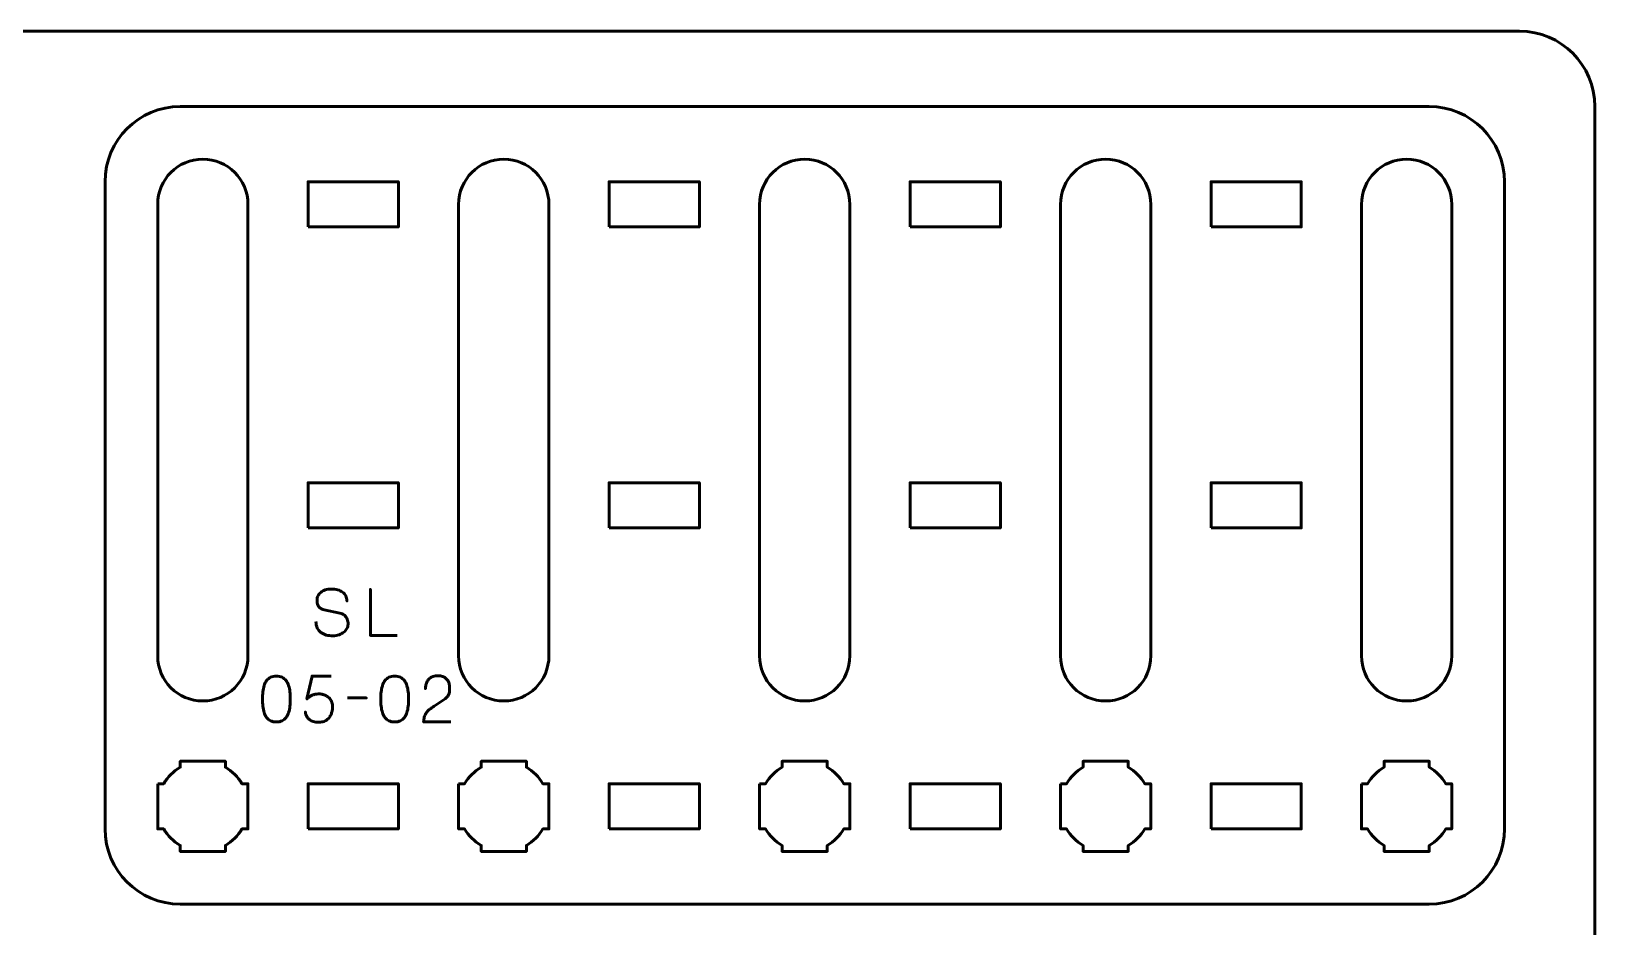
# Model space of a CAD drawing. Header units: centimetres. Extents: x -21 to 0, y -29.7 to 0.
# Drawn here: x -10.39 to 0, y -5.95 to 0 of the extents above; entities that cross this region are included whole.
import ezdxf

# ---------------------------------------------------------------- set-up
doc = ezdxf.new("R2010")
doc.units = ezdxf.units.CM
doc.header["$MEASUREMENT"] = 0
doc.layers.add('Layer 1', color=7, linetype='Continuous')

msp = doc.modelspace()

# ---------------------------------------------------------------- linework, layer by layer
at = {"layer": 'Layer 1', "lineweight": 53}
for points in [[(-8.55, -1.3), (-7.95, -1.3), (-7.95, -1), (-8.55, -1), (-8.55, -1.3)], [(-6.55, -1.3), (-5.95, -1.3), (-5.95, -1), (-6.55, -1), (-6.55, -1.3)], [(-4.55, -1.3), (-3.95, -1.3), (-3.95, -1), (-4.55, -1), (-4.55, -1.3)], [(-2.55, -1.3), (-1.95, -1.3), (-1.95, -1), (-2.55, -1), (-2.55, -1.3)], [(-8.55, -3.3), (-7.95, -3.3), (-7.95, -3), (-8.55, -3), (-8.55, -3.3)], [(-6.55, -3.3), (-5.95, -3.3), (-5.95, -3), (-6.55, -3), (-6.55, -3.3)], [(-4.55, -3.3), (-3.95, -3.3), (-3.95, -3), (-4.55, -3), (-4.55, -3.3)], [(-2.55, -3.3), (-1.95, -3.3), (-1.95, -3), (-2.55, -3), (-2.55, -3.3)], [(-8.55, -5.3), (-7.95, -5.3), (-7.95, -5), (-8.55, -5), (-8.55, -5.3)], [(-6.55, -5.3), (-5.95, -5.3), (-5.95, -5), (-6.55, -5), (-6.55, -5.3)], [(-4.55, -5.3), (-3.95, -5.3), (-3.95, -5), (-4.55, -5), (-4.55, -5.3)], [(-2.55, -5.3), (-1.95, -5.3), (-1.95, -5), (-2.55, -5), (-2.55, -5.3)]]:
    msp.add_lwpolyline(points, close=True, dxfattribs=at)
at = {"layer": 'Layer 1', "color": 1, "lineweight": 53}
msp.add_open_spline([(-21.00003, -29.19995), (-21.00003, -29.19995), (-21.00003, -0.49992), (-21.00003, -0.49992), (-21.00003, -0.49992), (-21.00003, -0.22295), (-20.77694, 0.00004), (-20.49994, 0.00004), (-20.49994, 0.00004), (-20.49994, 0.00004), (-0.50008, 0.00004), (-0.50008, 0.00004), (-0.50008, 0.00004), (-0.22294, 0.00004), (0.00002, -0.22295), (0.00002, -0.49992), (0.00002, -0.49992), (0.00002, -0.49992), (0.00002, -29.19995), (0.00002, -29.19995), (0.00002, -29.19995), (0.00002, -29.47695), (-0.22294, -29.70004), (-0.50008, -29.70004), (-0.50008, -29.70004), (-0.50008, -29.70004), (-20.49994, -29.70004), (-20.49994, -29.70004), (-20.49994, -29.70004), (-20.77694, -29.70004), (-21.00003, -29.47695), (-21.00003, -29.19995)], degree=3, knots=[0, 0, 0, 0, 0.125, 0.125, 0.125, 0.125, 0.25, 0.25, 0.25, 0.25, 0.375, 0.375, 0.375, 0.375, 0.5, 0.5, 0.5, 0.5, 0.625, 0.625, 0.625, 0.625, 0.75, 0.75, 0.75, 0.75, 0.875, 0.875, 0.875, 0.875, 1, 1, 1, 1], dxfattribs=at)
at = {"layer": 'Layer 1', "color": 3, "lineweight": 53}
msp.add_open_spline([(-9.9, -5.3), (-9.9, -5.3), (-9.9, -1), (-9.9, -1), (-9.9, -1), (-9.9, -0.72391), (-9.67609, -0.5), (-9.4, -0.5), (-9.4, -0.5), (-9.4, -0.5), (-1.1, -0.5), (-1.1, -0.5), (-1.1, -0.5), (-0.82391, -0.5), (-0.6, -0.72391), (-0.6, -1), (-0.6, -1), (-0.6, -1), (-0.6, -5.3), (-0.6, -5.3), (-0.6, -5.3), (-0.6, -5.57609), (-0.82391, -5.8), (-1.1, -5.8), (-1.1, -5.8), (-1.1, -5.8), (-9.4, -5.8), (-9.4, -5.8), (-9.4, -5.8), (-9.67609, -5.8), (-9.9, -5.57609), (-9.9, -5.3)], degree=3, knots=[0, 0, 0, 0, 0.125, 0.125, 0.125, 0.125, 0.25, 0.25, 0.25, 0.25, 0.375, 0.375, 0.375, 0.375, 0.5, 0.5, 0.5, 0.5, 0.625, 0.625, 0.625, 0.625, 0.75, 0.75, 0.75, 0.75, 0.875, 0.875, 0.875, 0.875, 1, 1, 1, 1], dxfattribs=at)
at = {"layer": 'Layer 1', "lineweight": 53}
for points, knots in [([(-8.95, -1.15), (-8.95, -1.15), (-8.95, -4.15), (-8.95, -4.15), (-8.95, -4.15), (-8.95, -4.31567), (-9.08433, -4.45), (-9.25, -4.45), (-9.25, -4.45), (-9.41567, -4.45), (-9.55, -4.31567), (-9.55, -4.15), (-9.55, -4.15), (-9.55, -4.15), (-9.55, -1.15), (-9.55, -1.15), (-9.55, -1.15), (-9.55, -0.98433), (-9.41567, -0.85), (-9.25, -0.85), (-9.25, -0.85), (-9.08433, -0.85), (-8.95, -0.98433), (-8.95, -1.15)], [0, 0, 0, 0, 0.16666667, 0.16666667, 0.16666667, 0.16666667, 0.33333333, 0.33333333, 0.33333333, 0.33333333, 0.5, 0.5, 0.5, 0.5, 0.66666667, 0.66666667, 0.66666667, 0.66666667, 0.83333333, 0.83333333, 0.83333333, 0.83333333, 1, 1, 1, 1]), ([(-6.95, -1.15), (-6.95, -1.15), (-6.95, -4.15), (-6.95, -4.15), (-6.95, -4.15), (-6.95, -4.31567), (-7.08433, -4.45), (-7.25, -4.45), (-7.25, -4.45), (-7.41567, -4.45), (-7.55, -4.31567), (-7.55, -4.15), (-7.55, -4.15), (-7.55, -4.15), (-7.55, -1.15), (-7.55, -1.15), (-7.55, -1.15), (-7.55, -0.98433), (-7.41567, -0.85), (-7.25, -0.85), (-7.25, -0.85), (-7.08433, -0.85), (-6.95, -0.98433), (-6.95, -1.15)], [0, 0, 0, 0, 0.16666667, 0.16666667, 0.16666667, 0.16666667, 0.33333333, 0.33333333, 0.33333333, 0.33333333, 0.5, 0.5, 0.5, 0.5, 0.66666667, 0.66666667, 0.66666667, 0.66666667, 0.83333333, 0.83333333, 0.83333333, 0.83333333, 1, 1, 1, 1]), ([(-4.95, -1.15), (-4.95, -1.15), (-4.95, -4.15), (-4.95, -4.15), (-4.95, -4.15), (-4.95, -4.31567), (-5.08433, -4.45), (-5.25, -4.45), (-5.25, -4.45), (-5.41567, -4.45), (-5.55, -4.31567), (-5.55, -4.15), (-5.55, -4.15), (-5.55, -4.15), (-5.55, -1.15), (-5.55, -1.15), (-5.55, -1.15), (-5.55, -0.98433), (-5.41567, -0.85), (-5.25, -0.85), (-5.25, -0.85), (-5.08433, -0.85), (-4.95, -0.98433), (-4.95, -1.15)], [0, 0, 0, 0, 0.16666667, 0.16666667, 0.16666667, 0.16666667, 0.33333333, 0.33333333, 0.33333333, 0.33333333, 0.5, 0.5, 0.5, 0.5, 0.66666667, 0.66666667, 0.66666667, 0.66666667, 0.83333333, 0.83333333, 0.83333333, 0.83333333, 1, 1, 1, 1]), ([(-2.95, -1.15), (-2.95, -1.15), (-2.95, -4.15), (-2.95, -4.15), (-2.95, -4.15), (-2.95, -4.31567), (-3.08433, -4.45), (-3.25, -4.45), (-3.25, -4.45), (-3.41567, -4.45), (-3.55, -4.31567), (-3.55, -4.15), (-3.55, -4.15), (-3.55, -4.15), (-3.55, -1.15), (-3.55, -1.15), (-3.55, -1.15), (-3.55, -0.98433), (-3.41567, -0.85), (-3.25, -0.85), (-3.25, -0.85), (-3.08433, -0.85), (-2.95, -0.98433), (-2.95, -1.15)], [0, 0, 0, 0, 0.16666667, 0.16666667, 0.16666667, 0.16666667, 0.33333333, 0.33333333, 0.33333333, 0.33333333, 0.5, 0.5, 0.5, 0.5, 0.66666667, 0.66666667, 0.66666667, 0.66666667, 0.83333333, 0.83333333, 0.83333333, 0.83333333, 1, 1, 1, 1]), ([(-0.95, -1.15), (-0.95, -1.15), (-0.95, -4.15), (-0.95, -4.15), (-0.95, -4.15), (-0.95, -4.31567), (-1.08433, -4.45), (-1.25, -4.45), (-1.25, -4.45), (-1.41567, -4.45), (-1.55, -4.31567), (-1.55, -4.15), (-1.55, -4.15), (-1.55, -4.15), (-1.55, -1.15), (-1.55, -1.15), (-1.55, -1.15), (-1.55, -0.98433), (-1.41567, -0.85), (-1.25, -0.85), (-1.25, -0.85), (-1.08433, -0.85), (-0.95, -0.98433), (-0.95, -1.15)], [0, 0, 0, 0, 0.16666667, 0.16666667, 0.16666667, 0.16666667, 0.33333333, 0.33333333, 0.33333333, 0.33333333, 0.5, 0.5, 0.5, 0.5, 0.66666667, 0.66666667, 0.66666667, 0.66666667, 0.83333333, 0.83333333, 0.83333333, 0.83333333, 1, 1, 1, 1]), ([(-9.55, -5), (-9.55, -5), (-9.50985, -5), (-9.50985, -5), (-9.50985, -5), (-9.4835, -4.95447), (-9.44553, -4.9165), (-9.4, -4.89015), (-9.4, -4.89015), (-9.4, -4.89015), (-9.4, -4.85), (-9.4, -4.85), (-9.4, -4.85), (-9.4, -4.85), (-9.25, -4.85), (-9.25, -4.85), (-9.25, -4.85), (-9.25, -4.85), (-9.1, -4.85), (-9.1, -4.85), (-9.1, -4.85), (-9.1, -4.85), (-9.1, -4.89015), (-9.1, -4.89015), (-9.1, -4.89015), (-9.05447, -4.9165), (-9.0165, -4.95447), (-8.99015, -5), (-8.99015, -5), (-8.99015, -5), (-8.95, -5), (-8.95, -5), (-8.95, -5), (-8.95, -5), (-8.95, -5.15), (-8.95, -5.15), (-8.95, -5.15), (-8.95, -5.15), (-8.95, -5.3), (-8.95, -5.3), (-8.95, -5.3), (-8.95, -5.3), (-8.99015, -5.3), (-8.99015, -5.3), (-8.99015, -5.3), (-9.0165, -5.34553), (-9.05447, -5.3835), (-9.1, -5.40985), (-9.1, -5.40985), (-9.1, -5.40985), (-9.1, -5.45), (-9.1, -5.45), (-9.1, -5.45), (-9.1, -5.45), (-9.25, -5.45), (-9.25, -5.45), (-9.25, -5.45), (-9.25, -5.45), (-9.4, -5.45), (-9.4, -5.45), (-9.4, -5.45), (-9.4, -5.45), (-9.4, -5.40985), (-9.4, -5.40985), (-9.4, -5.40985), (-9.44553, -5.3835), (-9.4835, -5.34553), (-9.50985, -5.3), (-9.50985, -5.3), (-9.50985, -5.3), (-9.55, -5.3), (-9.55, -5.3), (-9.55, -5.3), (-9.55, -5.3), (-9.55, -5.15), (-9.55, -5.15), (-9.55, -5.15), (-9.55, -5.15), (-9.55, -5), (-9.55, -5)], [0, 0, 0, 0, 0.05, 0.05, 0.05, 0.05, 0.1, 0.1, 0.1, 0.1, 0.15, 0.15, 0.15, 0.15, 0.2, 0.2, 0.2, 0.2, 0.25, 0.25, 0.25, 0.25, 0.3, 0.3, 0.3, 0.3, 0.35, 0.35, 0.35, 0.35, 0.4, 0.4, 0.4, 0.4, 0.45, 0.45, 0.45, 0.45, 0.5, 0.5, 0.5, 0.5, 0.55, 0.55, 0.55, 0.55, 0.6, 0.6, 0.6, 0.6, 0.65, 0.65, 0.65, 0.65, 0.7, 0.7, 0.7, 0.7, 0.75, 0.75, 0.75, 0.75, 0.8, 0.8, 0.8, 0.8, 0.85, 0.85, 0.85, 0.85, 0.9, 0.9, 0.9, 0.9, 0.95, 0.95, 0.95, 0.95, 1, 1, 1, 1]), ([(-7.55, -5), (-7.55, -5), (-7.50985, -5), (-7.50985, -5), (-7.50985, -5), (-7.4835, -4.95447), (-7.44553, -4.9165), (-7.4, -4.89015), (-7.4, -4.89015), (-7.4, -4.89015), (-7.4, -4.85), (-7.4, -4.85), (-7.4, -4.85), (-7.4, -4.85), (-7.25, -4.85), (-7.25, -4.85), (-7.25, -4.85), (-7.25, -4.85), (-7.1, -4.85), (-7.1, -4.85), (-7.1, -4.85), (-7.1, -4.85), (-7.1, -4.89015), (-7.1, -4.89015), (-7.1, -4.89015), (-7.05447, -4.9165), (-7.0165, -4.95447), (-6.99015, -5), (-6.99015, -5), (-6.99015, -5), (-6.95, -5), (-6.95, -5), (-6.95, -5), (-6.95, -5), (-6.95, -5.15), (-6.95, -5.15), (-6.95, -5.15), (-6.95, -5.15), (-6.95, -5.3), (-6.95, -5.3), (-6.95, -5.3), (-6.95, -5.3), (-6.99015, -5.3), (-6.99015, -5.3), (-6.99015, -5.3), (-7.0165, -5.34553), (-7.05447, -5.3835), (-7.1, -5.40985), (-7.1, -5.40985), (-7.1, -5.40985), (-7.1, -5.45), (-7.1, -5.45), (-7.1, -5.45), (-7.1, -5.45), (-7.25, -5.45), (-7.25, -5.45), (-7.25, -5.45), (-7.25, -5.45), (-7.4, -5.45), (-7.4, -5.45), (-7.4, -5.45), (-7.4, -5.45), (-7.4, -5.40985), (-7.4, -5.40985), (-7.4, -5.40985), (-7.44553, -5.3835), (-7.4835, -5.34553), (-7.50985, -5.3), (-7.50985, -5.3), (-7.50985, -5.3), (-7.55, -5.3), (-7.55, -5.3), (-7.55, -5.3), (-7.55, -5.3), (-7.55, -5.15), (-7.55, -5.15), (-7.55, -5.15), (-7.55, -5.15), (-7.55, -5), (-7.55, -5)], [0, 0, 0, 0, 0.05, 0.05, 0.05, 0.05, 0.1, 0.1, 0.1, 0.1, 0.15, 0.15, 0.15, 0.15, 0.2, 0.2, 0.2, 0.2, 0.25, 0.25, 0.25, 0.25, 0.3, 0.3, 0.3, 0.3, 0.35, 0.35, 0.35, 0.35, 0.4, 0.4, 0.4, 0.4, 0.45, 0.45, 0.45, 0.45, 0.5, 0.5, 0.5, 0.5, 0.55, 0.55, 0.55, 0.55, 0.6, 0.6, 0.6, 0.6, 0.65, 0.65, 0.65, 0.65, 0.7, 0.7, 0.7, 0.7, 0.75, 0.75, 0.75, 0.75, 0.8, 0.8, 0.8, 0.8, 0.85, 0.85, 0.85, 0.85, 0.9, 0.9, 0.9, 0.9, 0.95, 0.95, 0.95, 0.95, 1, 1, 1, 1]), ([(-5.55, -5), (-5.55, -5), (-5.50985, -5), (-5.50985, -5), (-5.50985, -5), (-5.4835, -4.95447), (-5.44553, -4.9165), (-5.4, -4.89015), (-5.4, -4.89015), (-5.4, -4.89015), (-5.4, -4.85), (-5.4, -4.85), (-5.4, -4.85), (-5.4, -4.85), (-5.25, -4.85), (-5.25, -4.85), (-5.25, -4.85), (-5.25, -4.85), (-5.1, -4.85), (-5.1, -4.85), (-5.1, -4.85), (-5.1, -4.85), (-5.1, -4.89015), (-5.1, -4.89015), (-5.1, -4.89015), (-5.05447, -4.9165), (-5.0165, -4.95447), (-4.99015, -5), (-4.99015, -5), (-4.99015, -5), (-4.95, -5), (-4.95, -5), (-4.95, -5), (-4.95, -5), (-4.95, -5.15), (-4.95, -5.15), (-4.95, -5.15), (-4.95, -5.15), (-4.95, -5.3), (-4.95, -5.3), (-4.95, -5.3), (-4.95, -5.3), (-4.99015, -5.3), (-4.99015, -5.3), (-4.99015, -5.3), (-5.0165, -5.34553), (-5.05447, -5.3835), (-5.1, -5.40985), (-5.1, -5.40985), (-5.1, -5.40985), (-5.1, -5.45), (-5.1, -5.45), (-5.1, -5.45), (-5.1, -5.45), (-5.25, -5.45), (-5.25, -5.45), (-5.25, -5.45), (-5.25, -5.45), (-5.4, -5.45), (-5.4, -5.45), (-5.4, -5.45), (-5.4, -5.45), (-5.4, -5.40985), (-5.4, -5.40985), (-5.4, -5.40985), (-5.44553, -5.3835), (-5.4835, -5.34553), (-5.50985, -5.3), (-5.50985, -5.3), (-5.50985, -5.3), (-5.55, -5.3), (-5.55, -5.3), (-5.55, -5.3), (-5.55, -5.3), (-5.55, -5.15), (-5.55, -5.15), (-5.55, -5.15), (-5.55, -5.15), (-5.55, -5), (-5.55, -5)], [0, 0, 0, 0, 0.05, 0.05, 0.05, 0.05, 0.1, 0.1, 0.1, 0.1, 0.15, 0.15, 0.15, 0.15, 0.2, 0.2, 0.2, 0.2, 0.25, 0.25, 0.25, 0.25, 0.3, 0.3, 0.3, 0.3, 0.35, 0.35, 0.35, 0.35, 0.4, 0.4, 0.4, 0.4, 0.45, 0.45, 0.45, 0.45, 0.5, 0.5, 0.5, 0.5, 0.55, 0.55, 0.55, 0.55, 0.6, 0.6, 0.6, 0.6, 0.65, 0.65, 0.65, 0.65, 0.7, 0.7, 0.7, 0.7, 0.75, 0.75, 0.75, 0.75, 0.8, 0.8, 0.8, 0.8, 0.85, 0.85, 0.85, 0.85, 0.9, 0.9, 0.9, 0.9, 0.95, 0.95, 0.95, 0.95, 1, 1, 1, 1]), ([(-3.55, -5), (-3.55, -5), (-3.50985, -5), (-3.50985, -5), (-3.50985, -5), (-3.4835, -4.95447), (-3.44553, -4.9165), (-3.4, -4.89015), (-3.4, -4.89015), (-3.4, -4.89015), (-3.4, -4.85), (-3.4, -4.85), (-3.4, -4.85), (-3.4, -4.85), (-3.25, -4.85), (-3.25, -4.85), (-3.25, -4.85), (-3.25, -4.85), (-3.1, -4.85), (-3.1, -4.85), (-3.1, -4.85), (-3.1, -4.85), (-3.1, -4.89015), (-3.1, -4.89015), (-3.1, -4.89015), (-3.05447, -4.9165), (-3.0165, -4.95447), (-2.99015, -5), (-2.99015, -5), (-2.99015, -5), (-2.95, -5), (-2.95, -5), (-2.95, -5), (-2.95, -5), (-2.95, -5.15), (-2.95, -5.15), (-2.95, -5.15), (-2.95, -5.15), (-2.95, -5.3), (-2.95, -5.3), (-2.95, -5.3), (-2.95, -5.3), (-2.99015, -5.3), (-2.99015, -5.3), (-2.99015, -5.3), (-3.0165, -5.34553), (-3.05447, -5.3835), (-3.1, -5.40985), (-3.1, -5.40985), (-3.1, -5.40985), (-3.1, -5.45), (-3.1, -5.45), (-3.1, -5.45), (-3.1, -5.45), (-3.25, -5.45), (-3.25, -5.45), (-3.25, -5.45), (-3.25, -5.45), (-3.4, -5.45), (-3.4, -5.45), (-3.4, -5.45), (-3.4, -5.45), (-3.4, -5.40985), (-3.4, -5.40985), (-3.4, -5.40985), (-3.44553, -5.3835), (-3.4835, -5.34553), (-3.50985, -5.3), (-3.50985, -5.3), (-3.50985, -5.3), (-3.55, -5.3), (-3.55, -5.3), (-3.55, -5.3), (-3.55, -5.3), (-3.55, -5.15), (-3.55, -5.15), (-3.55, -5.15), (-3.55, -5.15), (-3.55, -5), (-3.55, -5)], [0, 0, 0, 0, 0.05, 0.05, 0.05, 0.05, 0.1, 0.1, 0.1, 0.1, 0.15, 0.15, 0.15, 0.15, 0.2, 0.2, 0.2, 0.2, 0.25, 0.25, 0.25, 0.25, 0.3, 0.3, 0.3, 0.3, 0.35, 0.35, 0.35, 0.35, 0.4, 0.4, 0.4, 0.4, 0.45, 0.45, 0.45, 0.45, 0.5, 0.5, 0.5, 0.5, 0.55, 0.55, 0.55, 0.55, 0.6, 0.6, 0.6, 0.6, 0.65, 0.65, 0.65, 0.65, 0.7, 0.7, 0.7, 0.7, 0.75, 0.75, 0.75, 0.75, 0.8, 0.8, 0.8, 0.8, 0.85, 0.85, 0.85, 0.85, 0.9, 0.9, 0.9, 0.9, 0.95, 0.95, 0.95, 0.95, 1, 1, 1, 1]), ([(-1.55, -5), (-1.55, -5), (-1.50985, -5), (-1.50985, -5), (-1.50985, -5), (-1.4835, -4.95447), (-1.44553, -4.9165), (-1.4, -4.89015), (-1.4, -4.89015), (-1.4, -4.89015), (-1.4, -4.85), (-1.4, -4.85), (-1.4, -4.85), (-1.4, -4.85), (-1.25, -4.85), (-1.25, -4.85), (-1.25, -4.85), (-1.25, -4.85), (-1.1, -4.85), (-1.1, -4.85), (-1.1, -4.85), (-1.1, -4.85), (-1.1, -4.89015), (-1.1, -4.89015), (-1.1, -4.89015), (-1.05447, -4.9165), (-1.0165, -4.95447), (-0.99015, -5), (-0.99015, -5), (-0.99015, -5), (-0.95, -5), (-0.95, -5), (-0.95, -5), (-0.95, -5), (-0.95, -5.15), (-0.95, -5.15), (-0.95, -5.15), (-0.95, -5.15), (-0.95, -5.3), (-0.95, -5.3), (-0.95, -5.3), (-0.95, -5.3), (-0.99015, -5.3), (-0.99015, -5.3), (-0.99015, -5.3), (-1.0165, -5.34553), (-1.05447, -5.3835), (-1.1, -5.40985), (-1.1, -5.40985), (-1.1, -5.40985), (-1.1, -5.45), (-1.1, -5.45), (-1.1, -5.45), (-1.1, -5.45), (-1.25, -5.45), (-1.25, -5.45), (-1.25, -5.45), (-1.25, -5.45), (-1.4, -5.45), (-1.4, -5.45), (-1.4, -5.45), (-1.4, -5.45), (-1.4, -5.40985), (-1.4, -5.40985), (-1.4, -5.40985), (-1.44553, -5.3835), (-1.4835, -5.34553), (-1.50985, -5.3), (-1.50985, -5.3), (-1.50985, -5.3), (-1.55, -5.3), (-1.55, -5.3), (-1.55, -5.3), (-1.55, -5.3), (-1.55, -5.15), (-1.55, -5.15), (-1.55, -5.15), (-1.55, -5.15), (-1.55, -5), (-1.55, -5)], [0, 0, 0, 0, 0.05, 0.05, 0.05, 0.05, 0.1, 0.1, 0.1, 0.1, 0.15, 0.15, 0.15, 0.15, 0.2, 0.2, 0.2, 0.2, 0.25, 0.25, 0.25, 0.25, 0.3, 0.3, 0.3, 0.3, 0.35, 0.35, 0.35, 0.35, 0.4, 0.4, 0.4, 0.4, 0.45, 0.45, 0.45, 0.45, 0.5, 0.5, 0.5, 0.5, 0.55, 0.55, 0.55, 0.55, 0.6, 0.6, 0.6, 0.6, 0.65, 0.65, 0.65, 0.65, 0.7, 0.7, 0.7, 0.7, 0.75, 0.75, 0.75, 0.75, 0.8, 0.8, 0.8, 0.8, 0.85, 0.85, 0.85, 0.85, 0.9, 0.9, 0.9, 0.9, 0.95, 0.95, 0.95, 0.95, 1, 1, 1, 1])]:
    msp.add_open_spline(points, degree=3, knots=knots, dxfattribs=at)
at = {"layer": 'Layer 1', "color": 5, "lineweight": 53}
for points, knots in [([(-8.49829, -3.92203), (-8.49815, -3.9389), (-8.49519, -3.95336), (-8.48926, -3.96543), (-8.48926, -3.96543), (-8.4834, -3.97742), (-8.47522, -3.98723), (-8.46492, -3.99485), (-8.46492, -3.99485), (-8.45455, -4.0024), (-8.44262, -4.00797), (-8.42915, -4.01157), (-8.42915, -4.01157), (-8.41574, -4.0151), (-8.40135, -4.01686), (-8.38611, -4.01686), (-8.38611, -4.01686), (-8.37073, -4.01679), (-8.3569, -4.01453), (-8.34455, -4.01023), (-8.34455, -4.01023), (-8.33227, -4.00592), (-8.32176, -4.00014), (-8.31294, -3.99287), (-8.31294, -3.99287), (-8.30419, -3.9856), (-8.29742, -3.97749), (-8.29262, -3.96846), (-8.29262, -3.96846), (-8.28782, -3.95943), (-8.28528, -3.95019), (-8.28493, -3.94066), (-8.28493, -3.94066), (-8.28451, -3.92817), (-8.28634, -3.91674), (-8.29036, -3.90644), (-8.29036, -3.90644), (-8.29439, -3.89614), (-8.3006, -3.88753), (-8.30899, -3.88048), (-8.30899, -3.88048), (-8.31732, -3.87342), (-8.32783, -3.86848), (-8.34039, -3.86573), (-8.34039, -3.86573), (-8.34039, -3.86573), (-8.4441, -3.84329), (-8.4441, -3.84329), (-8.4441, -3.84329), (-8.45384, -3.84125), (-8.46224, -3.83779), (-8.46915, -3.83299), (-8.46915, -3.83299), (-8.47607, -3.82813), (-8.48143, -3.82142), (-8.4851, -3.81281), (-8.4851, -3.81281), (-8.48877, -3.80428), (-8.49067, -3.79341), (-8.49067, -3.78022), (-8.49067, -3.78022), (-8.49067, -3.7702), (-8.48862, -3.76075), (-8.48446, -3.75186), (-8.48446, -3.75186), (-8.48037, -3.74297), (-8.4743, -3.73513), (-8.46633, -3.72822), (-8.46633, -3.72822), (-8.45836, -3.72138), (-8.44848, -3.71601), (-8.43677, -3.71213), (-8.43677, -3.71213), (-8.42498, -3.70818), (-8.41151, -3.70621), (-8.39627, -3.70614), (-8.39627, -3.70614), (-8.38096, -3.70614), (-8.36692, -3.7079), (-8.35408, -3.71143), (-8.35408, -3.71143), (-8.34131, -3.71496), (-8.33023, -3.72004), (-8.32092, -3.72681), (-8.32092, -3.72681), (-8.3116, -3.73358), (-8.30441, -3.74191), (-8.29947, -3.75164), (-8.29947, -3.75164), (-8.29453, -3.76145), (-8.2922, -3.77267), (-8.29255, -3.7853), (-8.29255, -3.7853), (-8.2922, -3.77267), (-8.29453, -3.76145), (-8.29947, -3.75164), (-8.29947, -3.75164), (-8.30441, -3.74191), (-8.3116, -3.73358), (-8.32092, -3.72681), (-8.32092, -3.72681), (-8.33023, -3.72004), (-8.34131, -3.71496), (-8.35408, -3.71143), (-8.35408, -3.71143), (-8.36692, -3.7079), (-8.38096, -3.70614), (-8.39627, -3.70614), (-8.39627, -3.70614), (-8.41151, -3.70621), (-8.42498, -3.70818), (-8.43677, -3.71213), (-8.43677, -3.71213), (-8.44848, -3.71601), (-8.45836, -3.72138), (-8.46633, -3.72822), (-8.46633, -3.72822), (-8.4743, -3.73513), (-8.48037, -3.74297), (-8.48446, -3.75186), (-8.48446, -3.75186), (-8.48862, -3.76075), (-8.49067, -3.7702), (-8.49067, -3.78022), (-8.49067, -3.78022), (-8.49067, -3.79341), (-8.48884, -3.80428), (-8.48531, -3.81274), (-8.48531, -3.81274), (-8.48171, -3.82128), (-8.47642, -3.82791), (-8.4695, -3.83278), (-8.4695, -3.83278), (-8.46259, -3.83758), (-8.45412, -3.84111), (-8.4441, -3.84329), (-8.4441, -3.84329), (-8.4441, -3.84329), (-8.34039, -3.86573), (-8.34039, -3.86573), (-8.34039, -3.86573), (-8.32755, -3.86848), (-8.31696, -3.87342), (-8.30864, -3.88048), (-8.30864, -3.88048), (-8.30024, -3.88753), (-8.2941, -3.89614), (-8.29015, -3.90644), (-8.29015, -3.90644), (-8.28627, -3.91674), (-8.28451, -3.92817), (-8.28493, -3.94066), (-8.28493, -3.94066), (-8.28528, -3.95019), (-8.28782, -3.95943), (-8.29262, -3.96846), (-8.29262, -3.96846), (-8.29742, -3.97749), (-8.30419, -3.9856), (-8.31294, -3.99287), (-8.31294, -3.99287), (-8.32176, -4.00014), (-8.33227, -4.00592), (-8.34455, -4.01023), (-8.34455, -4.01023), (-8.3569, -4.01453), (-8.37073, -4.01679), (-8.38611, -4.01686), (-8.38611, -4.01686), (-8.40135, -4.01686), (-8.41574, -4.0151), (-8.42915, -4.01157), (-8.42915, -4.01157), (-8.44262, -4.00797), (-8.45455, -4.0024), (-8.46492, -3.99485), (-8.46492, -3.99485), (-8.47522, -3.98723), (-8.4834, -3.97742), (-8.48926, -3.96543), (-8.48926, -3.96543), (-8.49519, -3.95336), (-8.49815, -3.9389), (-8.49829, -3.92203)], [0, 0, 0, 0, 0.02173913, 0.02173913, 0.02173913, 0.02173913, 0.04347826, 0.04347826, 0.04347826, 0.04347826, 0.06521739, 0.06521739, 0.06521739, 0.06521739, 0.08695652, 0.08695652, 0.08695652, 0.08695652, 0.10869565, 0.10869565, 0.10869565, 0.10869565, 0.13043478, 0.13043478, 0.13043478, 0.13043478, 0.15217391, 0.15217391, 0.15217391, 0.15217391, 0.17391304, 0.17391304, 0.17391304, 0.17391304, 0.19565217, 0.19565217, 0.19565217, 0.19565217, 0.2173913, 0.2173913, 0.2173913, 0.2173913, 0.23913043, 0.23913043, 0.23913043, 0.23913043, 0.26086957, 0.26086957, 0.26086957, 0.26086957, 0.2826087, 0.2826087, 0.2826087, 0.2826087, 0.30434783, 0.30434783, 0.30434783, 0.30434783, 0.32608696, 0.32608696, 0.32608696, 0.32608696, 0.34782609, 0.34782609, 0.34782609, 0.34782609, 0.36956522, 0.36956522, 0.36956522, 0.36956522, 0.39130435, 0.39130435, 0.39130435, 0.39130435, 0.41304348, 0.41304348, 0.41304348, 0.41304348, 0.43478261, 0.43478261, 0.43478261, 0.43478261, 0.45652174, 0.45652174, 0.45652174, 0.45652174, 0.47826087, 0.47826087, 0.47826087, 0.47826087, 0.5, 0.5, 0.5, 0.5, 0.52173913, 0.52173913, 0.52173913, 0.52173913, 0.54347826, 0.54347826, 0.54347826, 0.54347826, 0.56521739, 0.56521739, 0.56521739, 0.56521739, 0.58695652, 0.58695652, 0.58695652, 0.58695652, 0.60869565, 0.60869565, 0.60869565, 0.60869565, 0.63043478, 0.63043478, 0.63043478, 0.63043478, 0.65217391, 0.65217391, 0.65217391, 0.65217391, 0.67391304, 0.67391304, 0.67391304, 0.67391304, 0.69565217, 0.69565217, 0.69565217, 0.69565217, 0.7173913, 0.7173913, 0.7173913, 0.7173913, 0.73913043, 0.73913043, 0.73913043, 0.73913043, 0.76086957, 0.76086957, 0.76086957, 0.76086957, 0.7826087, 0.7826087, 0.7826087, 0.7826087, 0.80434783, 0.80434783, 0.80434783, 0.80434783, 0.82608696, 0.82608696, 0.82608696, 0.82608696, 0.84782609, 0.84782609, 0.84782609, 0.84782609, 0.86956522, 0.86956522, 0.86956522, 0.86956522, 0.89130435, 0.89130435, 0.89130435, 0.89130435, 0.91304348, 0.91304348, 0.91304348, 0.91304348, 0.93478261, 0.93478261, 0.93478261, 0.93478261, 0.95652174, 0.95652174, 0.95652174, 0.95652174, 0.97826087, 0.97826087, 0.97826087, 0.97826087, 1, 1, 1, 1]), ([(-7.95812, -4.01432), (-7.95812, -4.01432), (-8.13634, -4.01432), (-8.13634, -4.01432), (-8.13634, -4.01432), (-8.13634, -4.01432), (-8.13634, -3.7091), (-8.13634, -3.7091), (-8.13634, -3.7091), (-8.13634, -3.7091), (-8.13634, -4.01432), (-8.13634, -4.01432), (-8.13634, -4.01432), (-8.13634, -4.01432), (-7.95812, -4.01432), (-7.95812, -4.01432)], [0, 0, 0, 0, 0.25, 0.25, 0.25, 0.25, 0.5, 0.5, 0.5, 0.5, 0.75, 0.75, 0.75, 0.75, 1, 1, 1, 1]), ([(-8.76117, -4.58963), (-8.74636, -4.58956), (-8.73359, -4.58695), (-8.72293, -4.58187), (-8.72293, -4.58187), (-8.71235, -4.57679), (-8.70353, -4.56952), (-8.69648, -4.56028), (-8.69648, -4.56028), (-8.68949, -4.55097), (-8.68399, -4.53996), (-8.6799, -4.52726), (-8.6799, -4.52726), (-8.67587, -4.51456), (-8.67298, -4.50066), (-8.67136, -4.48542), (-8.67136, -4.48542), (-8.66966, -4.47018), (-8.66882, -4.45416), (-8.66889, -4.43723), (-8.66889, -4.43723), (-8.66882, -4.42037), (-8.66966, -4.40435), (-8.67136, -4.38918), (-8.67136, -4.38918), (-8.67298, -4.37401), (-8.67587, -4.36004), (-8.6799, -4.34734), (-8.6799, -4.34734), (-8.68399, -4.33471), (-8.68949, -4.32371), (-8.69648, -4.31432), (-8.69648, -4.31432), (-8.70353, -4.30501), (-8.71235, -4.29774), (-8.72293, -4.29266), (-8.72293, -4.29266), (-8.73359, -4.28751), (-8.74636, -4.2849), (-8.76117, -4.28483), (-8.76117, -4.28483), (-8.77599, -4.2849), (-8.78876, -4.28751), (-8.79942, -4.29266), (-8.79942, -4.29266), (-8.81, -4.29774), (-8.81882, -4.30501), (-8.82587, -4.31432), (-8.82587, -4.31432), (-8.83286, -4.32371), (-8.83836, -4.33471), (-8.84245, -4.34734), (-8.84245, -4.34734), (-8.84648, -4.36004), (-8.84937, -4.37401), (-8.85099, -4.38918), (-8.85099, -4.38918), (-8.85268, -4.40435), (-8.85353, -4.42037), (-8.85346, -4.43723), (-8.85346, -4.43723), (-8.85353, -4.45416), (-8.85268, -4.47018), (-8.85099, -4.48542), (-8.85099, -4.48542), (-8.84937, -4.50066), (-8.84648, -4.51456), (-8.84245, -4.52726), (-8.84245, -4.52726), (-8.83836, -4.53996), (-8.83286, -4.55097), (-8.82587, -4.56028), (-8.82587, -4.56028), (-8.81882, -4.56952), (-8.81, -4.57679), (-8.79942, -4.58187), (-8.79942, -4.58187), (-8.78876, -4.58695), (-8.77599, -4.58956), (-8.76117, -4.58963)], [0, 0, 0, 0, 0.05, 0.05, 0.05, 0.05, 0.1, 0.1, 0.1, 0.1, 0.15, 0.15, 0.15, 0.15, 0.2, 0.2, 0.2, 0.2, 0.25, 0.25, 0.25, 0.25, 0.3, 0.3, 0.3, 0.3, 0.35, 0.35, 0.35, 0.35, 0.4, 0.4, 0.4, 0.4, 0.45, 0.45, 0.45, 0.45, 0.5, 0.5, 0.5, 0.5, 0.55, 0.55, 0.55, 0.55, 0.6, 0.6, 0.6, 0.6, 0.65, 0.65, 0.65, 0.65, 0.7, 0.7, 0.7, 0.7, 0.75, 0.75, 0.75, 0.75, 0.8, 0.8, 0.8, 0.8, 0.85, 0.85, 0.85, 0.85, 0.9, 0.9, 0.9, 0.9, 0.95, 0.95, 0.95, 0.95, 1, 1, 1, 1]), ([(-8.76117, -4.58963), (-8.74636, -4.58956), (-8.73359, -4.58695), (-8.72293, -4.58187), (-8.72293, -4.58187), (-8.71235, -4.57679), (-8.70353, -4.56952), (-8.69648, -4.56028), (-8.69648, -4.56028), (-8.68949, -4.55097), (-8.68399, -4.53996), (-8.6799, -4.52726), (-8.6799, -4.52726), (-8.67587, -4.51456), (-8.67298, -4.50066), (-8.67136, -4.48542), (-8.67136, -4.48542), (-8.66966, -4.47018), (-8.66882, -4.45416), (-8.66889, -4.43723), (-8.66889, -4.43723), (-8.66882, -4.42037), (-8.66966, -4.40435), (-8.67136, -4.38918), (-8.67136, -4.38918), (-8.67298, -4.37401), (-8.67587, -4.36004), (-8.6799, -4.34734), (-8.6799, -4.34734), (-8.68399, -4.33471), (-8.68949, -4.32371), (-8.69648, -4.31432), (-8.69648, -4.31432), (-8.70353, -4.30501), (-8.71235, -4.29774), (-8.72293, -4.29266), (-8.72293, -4.29266), (-8.73359, -4.28751), (-8.74636, -4.2849), (-8.76117, -4.28483), (-8.76117, -4.28483), (-8.77599, -4.2849), (-8.78876, -4.28751), (-8.79942, -4.29266), (-8.79942, -4.29266), (-8.81, -4.29774), (-8.81882, -4.30501), (-8.82587, -4.31432), (-8.82587, -4.31432), (-8.83286, -4.32371), (-8.83836, -4.33471), (-8.84245, -4.34734), (-8.84245, -4.34734), (-8.84648, -4.36004), (-8.84937, -4.37401), (-8.85099, -4.38918), (-8.85099, -4.38918), (-8.85268, -4.40435), (-8.85353, -4.42037), (-8.85346, -4.43723), (-8.85346, -4.43723), (-8.85353, -4.45416), (-8.85268, -4.47018), (-8.85099, -4.48542), (-8.85099, -4.48542), (-8.84937, -4.50066), (-8.84648, -4.51456), (-8.84245, -4.52726), (-8.84245, -4.52726), (-8.83836, -4.53996), (-8.83286, -4.55097), (-8.82587, -4.56028), (-8.82587, -4.56028), (-8.81882, -4.56952), (-8.81, -4.57679), (-8.79942, -4.58187), (-8.79942, -4.58187), (-8.78876, -4.58695), (-8.77599, -4.58956), (-8.76117, -4.58963)], [0, 0, 0, 0, 0.05, 0.05, 0.05, 0.05, 0.1, 0.1, 0.1, 0.1, 0.15, 0.15, 0.15, 0.15, 0.2, 0.2, 0.2, 0.2, 0.25, 0.25, 0.25, 0.25, 0.3, 0.3, 0.3, 0.3, 0.35, 0.35, 0.35, 0.35, 0.4, 0.4, 0.4, 0.4, 0.45, 0.45, 0.45, 0.45, 0.5, 0.5, 0.5, 0.5, 0.55, 0.55, 0.55, 0.55, 0.6, 0.6, 0.6, 0.6, 0.65, 0.65, 0.65, 0.65, 0.7, 0.7, 0.7, 0.7, 0.75, 0.75, 0.75, 0.75, 0.8, 0.8, 0.8, 0.8, 0.85, 0.85, 0.85, 0.85, 0.9, 0.9, 0.9, 0.9, 0.95, 0.95, 0.95, 0.95, 1, 1, 1, 1]), ([(-8.39711, -4.28441), (-8.39711, -4.28441), (-8.52411, -4.28441), (-8.52411, -4.28441), (-8.52411, -4.28441), (-8.52411, -4.28441), (-8.55798, -4.43596), (-8.55798, -4.43596), (-8.55798, -4.43596), (-8.55205, -4.43088), (-8.54641, -4.4263), (-8.54097, -4.42227), (-8.54097, -4.42227), (-8.53561, -4.41825), (-8.52997, -4.41487), (-8.52397, -4.41204), (-8.52397, -4.41204), (-8.51804, -4.40922), (-8.51127, -4.4071), (-8.50365, -4.40562), (-8.50365, -4.40562), (-8.4961, -4.40414), (-8.48707, -4.40336), (-8.4767, -4.40336), (-8.4767, -4.40336), (-8.46823, -4.40336), (-8.45976, -4.40449), (-8.4513, -4.40682), (-8.4513, -4.40682), (-8.44283, -4.40908), (-8.43479, -4.41254), (-8.42717, -4.41712), (-8.42717, -4.41712), (-8.41948, -4.42178), (-8.4127, -4.42757), (-8.40678, -4.43455), (-8.40678, -4.43455), (-8.40078, -4.44154), (-8.39605, -4.44972), (-8.39267, -4.4591), (-8.39267, -4.4591), (-8.38921, -4.46849), (-8.38745, -4.47914), (-8.38738, -4.49099), (-8.38738, -4.49099), (-8.3873, -4.49537), (-8.3878, -4.50087), (-8.38879, -4.50736), (-8.38879, -4.50736), (-8.3897, -4.51385), (-8.3914, -4.52091), (-8.3938, -4.52839), (-8.3938, -4.52839), (-8.39619, -4.53587), (-8.39958, -4.54328), (-8.40388, -4.55061), (-8.40388, -4.55061), (-8.40819, -4.55795), (-8.41369, -4.56465), (-8.42032, -4.57072), (-8.42032, -4.57072), (-8.42696, -4.57679), (-8.435, -4.58166), (-8.44438, -4.58533), (-8.44438, -4.58533), (-8.45384, -4.58892), (-8.46492, -4.59083), (-8.47754, -4.5909), (-8.47754, -4.5909), (-8.49264, -4.59083), (-8.50534, -4.58921), (-8.51564, -4.58617), (-8.51564, -4.58617), (-8.52595, -4.58307), (-8.53434, -4.57905), (-8.54083, -4.57397), (-8.54083, -4.57397), (-8.54739, -4.56889), (-8.55247, -4.56331), (-8.55614, -4.55725), (-8.55614, -4.55725), (-8.55981, -4.55118), (-8.56256, -4.54511), (-8.5644, -4.53904), (-8.5644, -4.53904), (-8.56623, -4.53297), (-8.56764, -4.5274), (-8.56856, -4.52232), (-8.56856, -4.52232), (-8.56764, -4.5274), (-8.56623, -4.53297), (-8.5644, -4.53904), (-8.5644, -4.53904), (-8.56256, -4.54511), (-8.55981, -4.55118), (-8.55614, -4.55725), (-8.55614, -4.55725), (-8.55247, -4.56331), (-8.54739, -4.56889), (-8.54083, -4.57397), (-8.54083, -4.57397), (-8.53434, -4.57905), (-8.52595, -4.58307), (-8.51564, -4.58617), (-8.51564, -4.58617), (-8.50534, -4.58921), (-8.49264, -4.59083), (-8.47754, -4.5909), (-8.47754, -4.5909), (-8.46492, -4.59083), (-8.45384, -4.58892), (-8.44438, -4.58533), (-8.44438, -4.58533), (-8.435, -4.58166), (-8.42696, -4.57679), (-8.42032, -4.57072), (-8.42032, -4.57072), (-8.41369, -4.56465), (-8.40819, -4.55795), (-8.40388, -4.55061), (-8.40388, -4.55061), (-8.39958, -4.54328), (-8.39619, -4.53587), (-8.3938, -4.52839), (-8.3938, -4.52839), (-8.3914, -4.52091), (-8.3897, -4.51385), (-8.38879, -4.50736), (-8.38879, -4.50736), (-8.3878, -4.50087), (-8.3873, -4.49537), (-8.38738, -4.49099), (-8.38738, -4.49099), (-8.38745, -4.47914), (-8.38921, -4.46849), (-8.39267, -4.4591), (-8.39267, -4.4591), (-8.39605, -4.44972), (-8.40078, -4.44154), (-8.40678, -4.43455), (-8.40678, -4.43455), (-8.4127, -4.42757), (-8.41948, -4.42178), (-8.42717, -4.41712), (-8.42717, -4.41712), (-8.43479, -4.41254), (-8.44283, -4.40908), (-8.4513, -4.40682), (-8.4513, -4.40682), (-8.45976, -4.40449), (-8.46823, -4.40336), (-8.4767, -4.40336), (-8.4767, -4.40336), (-8.48707, -4.40336), (-8.4961, -4.40414), (-8.50365, -4.40562), (-8.50365, -4.40562), (-8.51127, -4.4071), (-8.51804, -4.40922), (-8.52397, -4.41204), (-8.52397, -4.41204), (-8.52997, -4.41487), (-8.53561, -4.41825), (-8.54097, -4.42227), (-8.54097, -4.42227), (-8.54641, -4.4263), (-8.55205, -4.43088), (-8.55798, -4.43596), (-8.55798, -4.43596), (-8.55798, -4.43596), (-8.52411, -4.28441), (-8.52411, -4.28441), (-8.52411, -4.28441), (-8.52411, -4.28441), (-8.39711, -4.28441), (-8.39711, -4.28441)], [0, 0, 0, 0, 0.02272727, 0.02272727, 0.02272727, 0.02272727, 0.04545455, 0.04545455, 0.04545455, 0.04545455, 0.06818182, 0.06818182, 0.06818182, 0.06818182, 0.09090909, 0.09090909, 0.09090909, 0.09090909, 0.11363636, 0.11363636, 0.11363636, 0.11363636, 0.13636364, 0.13636364, 0.13636364, 0.13636364, 0.15909091, 0.15909091, 0.15909091, 0.15909091, 0.18181818, 0.18181818, 0.18181818, 0.18181818, 0.20454545, 0.20454545, 0.20454545, 0.20454545, 0.22727273, 0.22727273, 0.22727273, 0.22727273, 0.25, 0.25, 0.25, 0.25, 0.27272727, 0.27272727, 0.27272727, 0.27272727, 0.29545455, 0.29545455, 0.29545455, 0.29545455, 0.31818182, 0.31818182, 0.31818182, 0.31818182, 0.34090909, 0.34090909, 0.34090909, 0.34090909, 0.36363636, 0.36363636, 0.36363636, 0.36363636, 0.38636364, 0.38636364, 0.38636364, 0.38636364, 0.40909091, 0.40909091, 0.40909091, 0.40909091, 0.43181818, 0.43181818, 0.43181818, 0.43181818, 0.45454545, 0.45454545, 0.45454545, 0.45454545, 0.47727273, 0.47727273, 0.47727273, 0.47727273, 0.5, 0.5, 0.5, 0.5, 0.52272727, 0.52272727, 0.52272727, 0.52272727, 0.54545455, 0.54545455, 0.54545455, 0.54545455, 0.56818182, 0.56818182, 0.56818182, 0.56818182, 0.59090909, 0.59090909, 0.59090909, 0.59090909, 0.61363636, 0.61363636, 0.61363636, 0.61363636, 0.63636364, 0.63636364, 0.63636364, 0.63636364, 0.65909091, 0.65909091, 0.65909091, 0.65909091, 0.68181818, 0.68181818, 0.68181818, 0.68181818, 0.70454545, 0.70454545, 0.70454545, 0.70454545, 0.72727273, 0.72727273, 0.72727273, 0.72727273, 0.75, 0.75, 0.75, 0.75, 0.77272727, 0.77272727, 0.77272727, 0.77272727, 0.79545455, 0.79545455, 0.79545455, 0.79545455, 0.81818182, 0.81818182, 0.81818182, 0.81818182, 0.84090909, 0.84090909, 0.84090909, 0.84090909, 0.86363636, 0.86363636, 0.86363636, 0.86363636, 0.88636364, 0.88636364, 0.88636364, 0.88636364, 0.90909091, 0.90909091, 0.90909091, 0.90909091, 0.93181818, 0.93181818, 0.93181818, 0.93181818, 0.95454545, 0.95454545, 0.95454545, 0.95454545, 0.97727273, 0.97727273, 0.97727273, 0.97727273, 1, 1, 1, 1]), ([(-7.97505, -4.58963), (-7.96024, -4.58956), (-7.94747, -4.58695), (-7.93681, -4.58187), (-7.93681, -4.58187), (-7.92623, -4.57679), (-7.91741, -4.56952), (-7.91036, -4.56028), (-7.91036, -4.56028), (-7.90337, -4.55097), (-7.89787, -4.53996), (-7.89378, -4.52726), (-7.89378, -4.52726), (-7.88975, -4.51456), (-7.88686, -4.50066), (-7.88524, -4.48542), (-7.88524, -4.48542), (-7.88354, -4.47018), (-7.8827, -4.45416), (-7.88277, -4.43723), (-7.88277, -4.43723), (-7.8827, -4.42037), (-7.88354, -4.40435), (-7.88524, -4.38918), (-7.88524, -4.38918), (-7.88686, -4.37401), (-7.88975, -4.36004), (-7.89378, -4.34734), (-7.89378, -4.34734), (-7.89787, -4.33471), (-7.90337, -4.32371), (-7.91036, -4.31432), (-7.91036, -4.31432), (-7.91741, -4.30501), (-7.92623, -4.29774), (-7.93681, -4.29266), (-7.93681, -4.29266), (-7.94747, -4.28751), (-7.96024, -4.2849), (-7.97505, -4.28483), (-7.97505, -4.28483), (-7.98987, -4.2849), (-8.00264, -4.28751), (-8.0133, -4.29266), (-8.0133, -4.29266), (-8.02388, -4.29774), (-8.0327, -4.30501), (-8.03975, -4.31432), (-8.03975, -4.31432), (-8.04674, -4.32371), (-8.05224, -4.33471), (-8.05633, -4.34734), (-8.05633, -4.34734), (-8.06036, -4.36004), (-8.06325, -4.37401), (-8.06487, -4.38918), (-8.06487, -4.38918), (-8.06656, -4.40435), (-8.06741, -4.42037), (-8.06734, -4.43723), (-8.06734, -4.43723), (-8.06741, -4.45416), (-8.06656, -4.47018), (-8.06487, -4.48542), (-8.06487, -4.48542), (-8.06325, -4.50066), (-8.06036, -4.51456), (-8.05633, -4.52726), (-8.05633, -4.52726), (-8.05224, -4.53996), (-8.04674, -4.55097), (-8.03975, -4.56028), (-8.03975, -4.56028), (-8.0327, -4.56952), (-8.02388, -4.57679), (-8.0133, -4.58187), (-8.0133, -4.58187), (-8.00264, -4.58695), (-7.98987, -4.58956), (-7.97505, -4.58963)], [0, 0, 0, 0, 0.05, 0.05, 0.05, 0.05, 0.1, 0.1, 0.1, 0.1, 0.15, 0.15, 0.15, 0.15, 0.2, 0.2, 0.2, 0.2, 0.25, 0.25, 0.25, 0.25, 0.3, 0.3, 0.3, 0.3, 0.35, 0.35, 0.35, 0.35, 0.4, 0.4, 0.4, 0.4, 0.45, 0.45, 0.45, 0.45, 0.5, 0.5, 0.5, 0.5, 0.55, 0.55, 0.55, 0.55, 0.6, 0.6, 0.6, 0.6, 0.65, 0.65, 0.65, 0.65, 0.7, 0.7, 0.7, 0.7, 0.75, 0.75, 0.75, 0.75, 0.8, 0.8, 0.8, 0.8, 0.85, 0.85, 0.85, 0.85, 0.9, 0.9, 0.9, 0.9, 0.95, 0.95, 0.95, 0.95, 1, 1, 1, 1]), ([(-7.97505, -4.58963), (-7.96024, -4.58956), (-7.94747, -4.58695), (-7.93681, -4.58187), (-7.93681, -4.58187), (-7.92623, -4.57679), (-7.91741, -4.56952), (-7.91036, -4.56028), (-7.91036, -4.56028), (-7.90337, -4.55097), (-7.89787, -4.53996), (-7.89378, -4.52726), (-7.89378, -4.52726), (-7.88975, -4.51456), (-7.88686, -4.50066), (-7.88524, -4.48542), (-7.88524, -4.48542), (-7.88354, -4.47018), (-7.8827, -4.45416), (-7.88277, -4.43723), (-7.88277, -4.43723), (-7.8827, -4.42037), (-7.88354, -4.40435), (-7.88524, -4.38918), (-7.88524, -4.38918), (-7.88686, -4.37401), (-7.88975, -4.36004), (-7.89378, -4.34734), (-7.89378, -4.34734), (-7.89787, -4.33471), (-7.90337, -4.32371), (-7.91036, -4.31432), (-7.91036, -4.31432), (-7.91741, -4.30501), (-7.92623, -4.29774), (-7.93681, -4.29266), (-7.93681, -4.29266), (-7.94747, -4.28751), (-7.96024, -4.2849), (-7.97505, -4.28483), (-7.97505, -4.28483), (-7.98987, -4.2849), (-8.00264, -4.28751), (-8.0133, -4.29266), (-8.0133, -4.29266), (-8.02388, -4.29774), (-8.0327, -4.30501), (-8.03975, -4.31432), (-8.03975, -4.31432), (-8.04674, -4.32371), (-8.05224, -4.33471), (-8.05633, -4.34734), (-8.05633, -4.34734), (-8.06036, -4.36004), (-8.06325, -4.37401), (-8.06487, -4.38918), (-8.06487, -4.38918), (-8.06656, -4.40435), (-8.06741, -4.42037), (-8.06734, -4.43723), (-8.06734, -4.43723), (-8.06741, -4.45416), (-8.06656, -4.47018), (-8.06487, -4.48542), (-8.06487, -4.48542), (-8.06325, -4.50066), (-8.06036, -4.51456), (-8.05633, -4.52726), (-8.05633, -4.52726), (-8.05224, -4.53996), (-8.04674, -4.55097), (-8.03975, -4.56028), (-8.03975, -4.56028), (-8.0327, -4.56952), (-8.02388, -4.57679), (-8.0133, -4.58187), (-8.0133, -4.58187), (-8.00264, -4.58695), (-7.98987, -4.58956), (-7.97505, -4.58963)], [0, 0, 0, 0, 0.05, 0.05, 0.05, 0.05, 0.1, 0.1, 0.1, 0.1, 0.15, 0.15, 0.15, 0.15, 0.2, 0.2, 0.2, 0.2, 0.25, 0.25, 0.25, 0.25, 0.3, 0.3, 0.3, 0.3, 0.35, 0.35, 0.35, 0.35, 0.4, 0.4, 0.4, 0.4, 0.45, 0.45, 0.45, 0.45, 0.5, 0.5, 0.5, 0.5, 0.55, 0.55, 0.55, 0.55, 0.6, 0.6, 0.6, 0.6, 0.65, 0.65, 0.65, 0.65, 0.7, 0.7, 0.7, 0.7, 0.75, 0.75, 0.75, 0.75, 0.8, 0.8, 0.8, 0.8, 0.85, 0.85, 0.85, 0.85, 0.9, 0.9, 0.9, 0.9, 0.95, 0.95, 0.95, 0.95, 1, 1, 1, 1]), ([(-7.60083, -4.58963), (-7.60083, -4.58963), (-7.78244, -4.58963), (-7.78244, -4.58963), (-7.78244, -4.58963), (-7.78209, -4.57735), (-7.78054, -4.56649), (-7.77792, -4.55717), (-7.77792, -4.55717), (-7.77524, -4.54786), (-7.77165, -4.53968), (-7.7672, -4.53262), (-7.7672, -4.53262), (-7.76268, -4.52557), (-7.75753, -4.51929), (-7.75168, -4.51378), (-7.75168, -4.51378), (-7.74582, -4.50821), (-7.73954, -4.50313), (-7.73277, -4.49833), (-7.73277, -4.49833), (-7.726, -4.4936), (-7.71901, -4.48888), (-7.71174, -4.48422), (-7.71174, -4.48422), (-7.71174, -4.48422), (-7.63935, -4.43596), (-7.63935, -4.43596), (-7.63935, -4.43596), (-7.63195, -4.43074), (-7.62616, -4.42503), (-7.62207, -4.41889), (-7.62207, -4.41889), (-7.61791, -4.41275), (-7.61501, -4.40626), (-7.61325, -4.39941), (-7.61325, -4.39941), (-7.61156, -4.39264), (-7.6105, -4.38566), (-7.61015, -4.3786), (-7.61015, -4.3786), (-7.60979, -4.37147), (-7.60965, -4.36435), (-7.60972, -4.35722), (-7.60972, -4.35722), (-7.60972, -4.35137), (-7.6105, -4.34509), (-7.61205, -4.33831), (-7.61205, -4.33831), (-7.61367, -4.33161), (-7.61621, -4.32491), (-7.61981, -4.31828), (-7.61981, -4.31828), (-7.62341, -4.31164), (-7.62821, -4.30558), (-7.6342, -4.30007), (-7.6342, -4.30007), (-7.6402, -4.29464), (-7.64761, -4.29027), (-7.65643, -4.28695), (-7.65643, -4.28695), (-7.66525, -4.28363), (-7.67562, -4.28194), (-7.68761, -4.28187), (-7.68761, -4.28187), (-7.69968, -4.28194), (-7.71033, -4.28363), (-7.71951, -4.28688), (-7.71951, -4.28688), (-7.72868, -4.29012), (-7.73651, -4.29464), (-7.743, -4.30035), (-7.743, -4.30035), (-7.74949, -4.30607), (-7.75471, -4.3127), (-7.7588, -4.32011), (-7.7588, -4.32011), (-7.7629, -4.32752), (-7.76586, -4.33542), (-7.76776, -4.34375), (-7.76776, -4.34375), (-7.76967, -4.35207), (-7.77059, -4.36054), (-7.77059, -4.36908), (-7.77059, -4.36908), (-7.77059, -4.36054), (-7.76967, -4.35207), (-7.76776, -4.34375), (-7.76776, -4.34375), (-7.76586, -4.33542), (-7.7629, -4.32752), (-7.7588, -4.32011), (-7.7588, -4.32011), (-7.75471, -4.3127), (-7.74949, -4.30607), (-7.743, -4.30035), (-7.743, -4.30035), (-7.73651, -4.29464), (-7.72868, -4.29012), (-7.71951, -4.28688), (-7.71951, -4.28688), (-7.71033, -4.28363), (-7.69968, -4.28194), (-7.68761, -4.28187), (-7.68761, -4.28187), (-7.67562, -4.28194), (-7.66525, -4.28363), (-7.65643, -4.28695), (-7.65643, -4.28695), (-7.64761, -4.29027), (-7.6402, -4.29464), (-7.6342, -4.30007), (-7.6342, -4.30007), (-7.62821, -4.30558), (-7.62341, -4.31164), (-7.61981, -4.31828), (-7.61981, -4.31828), (-7.61621, -4.32491), (-7.61367, -4.33161), (-7.61205, -4.33831), (-7.61205, -4.33831), (-7.6105, -4.34509), (-7.60972, -4.35137), (-7.60972, -4.35722), (-7.60972, -4.35722), (-7.60965, -4.36435), (-7.60979, -4.37147), (-7.61015, -4.3786), (-7.61015, -4.3786), (-7.6105, -4.38566), (-7.61156, -4.39264), (-7.61325, -4.39941), (-7.61325, -4.39941), (-7.61501, -4.40626), (-7.61791, -4.41275), (-7.62207, -4.41889), (-7.62207, -4.41889), (-7.62616, -4.42503), (-7.63195, -4.43074), (-7.63935, -4.43596), (-7.63935, -4.43596), (-7.63935, -4.43596), (-7.71174, -4.48422), (-7.71174, -4.48422), (-7.71174, -4.48422), (-7.71901, -4.48888), (-7.726, -4.4936), (-7.73277, -4.49833), (-7.73277, -4.49833), (-7.73954, -4.50313), (-7.74582, -4.50821), (-7.75168, -4.51378), (-7.75168, -4.51378), (-7.75753, -4.51929), (-7.76268, -4.52557), (-7.7672, -4.53262), (-7.7672, -4.53262), (-7.77165, -4.53968), (-7.77524, -4.54786), (-7.77792, -4.55717), (-7.77792, -4.55717), (-7.78054, -4.56649), (-7.78209, -4.57735), (-7.78244, -4.58963), (-7.78244, -4.58963), (-7.78244, -4.58963), (-7.60083, -4.58963), (-7.60083, -4.58963)], [0, 0, 0, 0, 0.02380952, 0.02380952, 0.02380952, 0.02380952, 0.04761905, 0.04761905, 0.04761905, 0.04761905, 0.07142857, 0.07142857, 0.07142857, 0.07142857, 0.0952381, 0.0952381, 0.0952381, 0.0952381, 0.11904762, 0.11904762, 0.11904762, 0.11904762, 0.14285714, 0.14285714, 0.14285714, 0.14285714, 0.16666667, 0.16666667, 0.16666667, 0.16666667, 0.19047619, 0.19047619, 0.19047619, 0.19047619, 0.21428571, 0.21428571, 0.21428571, 0.21428571, 0.23809524, 0.23809524, 0.23809524, 0.23809524, 0.26190476, 0.26190476, 0.26190476, 0.26190476, 0.28571429, 0.28571429, 0.28571429, 0.28571429, 0.30952381, 0.30952381, 0.30952381, 0.30952381, 0.33333333, 0.33333333, 0.33333333, 0.33333333, 0.35714286, 0.35714286, 0.35714286, 0.35714286, 0.38095238, 0.38095238, 0.38095238, 0.38095238, 0.4047619, 0.4047619, 0.4047619, 0.4047619, 0.42857143, 0.42857143, 0.42857143, 0.42857143, 0.45238095, 0.45238095, 0.45238095, 0.45238095, 0.47619048, 0.47619048, 0.47619048, 0.47619048, 0.5, 0.5, 0.5, 0.5, 0.52380952, 0.52380952, 0.52380952, 0.52380952, 0.54761905, 0.54761905, 0.54761905, 0.54761905, 0.57142857, 0.57142857, 0.57142857, 0.57142857, 0.5952381, 0.5952381, 0.5952381, 0.5952381, 0.61904762, 0.61904762, 0.61904762, 0.61904762, 0.64285714, 0.64285714, 0.64285714, 0.64285714, 0.66666667, 0.66666667, 0.66666667, 0.66666667, 0.69047619, 0.69047619, 0.69047619, 0.69047619, 0.71428571, 0.71428571, 0.71428571, 0.71428571, 0.73809524, 0.73809524, 0.73809524, 0.73809524, 0.76190476, 0.76190476, 0.76190476, 0.76190476, 0.78571429, 0.78571429, 0.78571429, 0.78571429, 0.80952381, 0.80952381, 0.80952381, 0.80952381, 0.83333333, 0.83333333, 0.83333333, 0.83333333, 0.85714286, 0.85714286, 0.85714286, 0.85714286, 0.88095238, 0.88095238, 0.88095238, 0.88095238, 0.9047619, 0.9047619, 0.9047619, 0.9047619, 0.92857143, 0.92857143, 0.92857143, 0.92857143, 0.95238095, 0.95238095, 0.95238095, 0.95238095, 0.97619048, 0.97619048, 0.97619048, 0.97619048, 1, 1, 1, 1]), ([(-8.28747, -4.43003), (-8.28747, -4.43003), (-8.16428, -4.43003), (-8.16428, -4.43003), (-8.16428, -4.43003), (-8.16428, -4.43003), (-8.28747, -4.43003), (-8.28747, -4.43003)], [0, 0, 0, 0, 0.5, 0.5, 0.5, 0.5, 1, 1, 1, 1])]:
    msp.add_open_spline(points, degree=3, knots=knots, dxfattribs=at)

doc.saveas('drawing.dxf')
